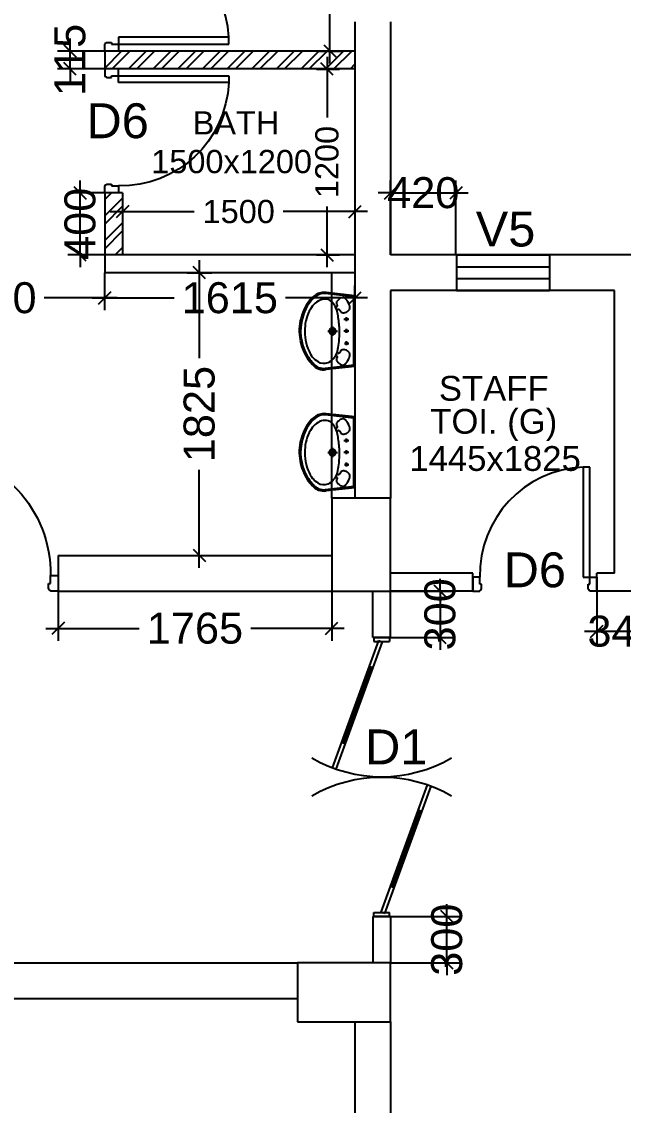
# Model space of a CAD drawing. Extents: x 7620542 to 7843793, y -6476226 to -6093835.
# Drawn here: x 7646159 to 7650041, y -6389339 to -6382344 of the extents above; entities that cross this region are included whole.
import ezdxf
from ezdxf.enums import TextEntityAlignment as Align

# ---------------------------------------------------------------- set-up
doc = ezdxf.new("R2010")
doc.units = 0
doc.header["$LTSCALE"] = 600
doc.header["$MEASUREMENT"] = 0
doc.header["$PDMODE"] = 35
doc.linetypes.add('DASHED', pattern=[0.75, 0.5, -0.25])
doc.layers.get('0').update_dxf_attribs({"linetype": 'CONTINUOUS'})
doc.layers.get('Defpoints').update_dxf_attribs({"linetype": 'CONTINUOUS'})
for name, color, linetype in [('DOOR', 32, 'CONTINUOUS'), ('joinery', 7, 'CONTINUOUS'), ('LA-column', 3, 'CONTINUOUS'), ('Room Dim', 1, 'CONTINUOUS'), ('T Wall', 8, 'CONTINUOUS'), ('TEXT', 6, 'CONTINUOUS'), ('Toi-Euip', 8, 'CONTINUOUS'), ('Toi. Wall Hat', 3, 'CONTINUOUS'), ('Walls', 7, 'CONTINUOUS'), ('WIN', 151, 'CONTINUOUS'), ('Working Dim', 5, 'CONTINUOUS')]:
    doc.layers.add(name, color=color, linetype=linetype)
doc.styles.add('ari', font='arial.ttf')
doc.styles.add('ARIAL', font='arial.ttf')
doc.dimstyles.new('int. dim', dxfattribs={"dimtxt": 450, "dimasz": 80, "dimexe": 80, "dimexo": 0, "dimgap": 70, "dimtad": 0, "dimdec": 0, "dimzin": 12, "dimdsep": 46, "dimtxsty": 'ari', "dimblk": 'OBLIQUE', "dimcen": 2, "dimdle": 80, "dimclrd": 256, "dimclre": 256, "dimclrt": 6, "dimadec": 0, "dimazin": 0, "dimtfac": 1, "dimtdec": 0, "dimtix": 1, "dimtmove": 2, "dimatfit": 3, "dimfxl": 1, "dimtolj": 1, "dimtzin": 0, "dimlwd": -1, "dimlwe": -1, "dimarcsym": 0})

# ---------------------------------------------------------------- blocks, each defined once
blk = doc.blocks.new('A$C782D609A')
at = {"layer": 'WIN', "linetype": 'Continuous'}
for p, q in [((-300, 230), (300, 230)), ((-300, 230), (-300, 0)), ((300, 230), (300, 0)), ((-300, 0), (300, 0))]:
    blk.add_line(p, q, dxfattribs=at)
at = {"layer": 'WIN', "linetype": 'DASHED', "ltscale": 300}
for p, q in [((-300, 153.3), (300, 153.3)), ((-300, 76.7), (300, 76.7))]:
    blk.add_line(p, q, dxfattribs=at)
blk = doc.blocks.new('1000')
at = {"layer": 'DOOR'}
for p, q in [((0, -100), (0, 0)), ((0, 0), (49.7, 0)), ((49.7, 0), (49.7, -2.2)), ((63.2, -49.5), (49.7, -49.5)), ((49.7, -49.5), (49.7, -100)), ((63.2, -13.5), (61, -13.5)), ((63.2, -13.5), (63.2, -49.5)), ((836.8, -13.5), (836.8, -49.5)), ((836.8, -13.5), (839, -13.5)), ((836.8, -49.5), (850.3, -49.5)), ((850.3, 0), (850.3, -2.2)), ((900, 0), (850.3, 0)), ((850.3, -49.5), (850.3, -100)), ((900, -100), (900, 0)), ((49.7, -100), (0, -100)), ((49.7, -100), (49.7, -900.6)), ((100.2, -100), (49.7, -100)), ((100.2, -900.6), (100.2, -100)), ((850.3, -100), (900, -100)), ((49.7, -900.6), (100.2, -900.6))]:
    blk.add_line(p, q, dxfattribs=at)
for centre, major_axis, start_param, end_param in [((49.7, -13.5), (-7.95, 7.95), 3.926991, 5.497787), ((850.3, -13.5), (7.95, 7.95), 0.785398, 2.356194)]:
    blk.add_ellipse(centre, major_axis=major_axis, ratio=1, start_param=start_param, end_param=end_param, dxfattribs=at)
at = {"layer": 'DOOR', "color": 145}
blk.add_ellipse((64.3, -115.3), major_axis=(-519.7, 589.8), ratio=1, start_param=2.464943, end_param=4.009476, dxfattribs=at)
blk = doc.blocks.new('A$C1E9F72C1')
at = {"layer": 'Toi-Euip', "color": 8}
for p, q in [((-228.2, 0), (-249, -186.3)), ((-228.2, 0), (228.2, 0)), ((228.2, 0), (249, -186.3)), ((-220.9, -6.6), (-241.8, -193.1)), ((-212.9, -9.7), (208.6, -9.7)), ((-63.8, -54.9), (-90.3, -54.9)), ((-76, -72.5), (-76, -39.7)), ((11.6, -54.9), (-14.9, -54.9)), ((-0.6, -72.5), (-0.6, -39.7)), ((91.5, -54.9), (65.1, -54.9)), ((79.3, -67.3), (79.3, -39.7)), ((220.8, -6.2), (241.8, -193.1)), ((0.9, -174.9), (0.9, -113)), ((-29.6, -144.6), (31.2, -144.6))]:
    blk.add_line(p, q, dxfattribs=at)
for centre, radius in [((-76, -54.9), 6.49), ((-0.6, -54.9), 6.49), ((79.3, -54.9), 6.49), ((0.9, -144.6), 21.7), ((0.9, -144.6), 15.6), ((0.9, -144.6), 11)]:
    blk.add_circle(centre, radius, dxfattribs=at)
for centre, radius, start, end in [((-208.1, 14.7), 24.9, 216.2215, 258.85487), ((207.9, 16.2), 26, 271.42036, 321.25129), ((-196.3, -76.7), 20.9, 116.80905, 207.50919), ((-125, -156.3), 127.2, 109.58641, 129.40175), ((-151.5, -66.7), 34.3, 68.64386, 118.08079), ((-167.5, -75.4), 49.6, 12.80704, 54.9415), ((-150, -73.3), 32.2, 330.07912, 16.03456), ((152.1, -73.3), 32.2, 163.96544, 209.92088), ((169.6, -75.4), 49.6, 125.0585, 167.19296), ((153.6, -66.7), 34.3, 61.91921, 111.35614), ((127.1, -156.3), 127.2, 50.59825, 70.41359), ((198.5, -76.7), 20.9, 332.49081, 63.19095), ((-160.4, -68.2), 57.4, 198.35041, 235.03309), ((-129.4, -204.5), 80.8, 113.61868, 156.30705), ((-181.8, -101.4), 18, 230.4642, 309.53581), ((-164.3, -121.5), 8.67, 53.89261, 133.95969), ((-76.5, -275.6), 168.3, 94.02807, 120.40977), ((-162.9, -122.5), 8.8, 329.67126, 65.48955), ((-131.5, -107.7), 8.62, 142.69611, 276.84736), ((-114.5, -115.3), 27, 106.38602, 151.72849), ((34.9, -905.9), 807.6, 92.47999, 98.77724), ((-3.2, -837.5), 738.4, 84.45177, 89.75687), ((46.1, -400.7), 299, 76.17326, 85.7679), ((102.1, -220), 110.7, 24.97787, 81.97978), ((116.6, -115.3), 27, 28.27151, 73.61398), ((134.9, -107.4), 7.45, 281.31974, 41.70163), ((164.3, -121.7), 7.8, 112.06932, 194.84772), ((166.5, -121.5), 8.67, 46.04031, 126.10739), ((183.9, -101.4), 18, 230.46419, 309.5358), ((162.5, -68.2), 57.4, 304.96691, 341.64959), ((-165.7, -196.5), 84, 173.00409, 196.76082), ((-163.3, -200.1), 78.8, 174.85979, 213.20886), ((-110.1, -193), 95.5, 167.34537, 194.41456), ((136.7, -201.5), 71.5, 327.59194, 23.22206), ((146.7, -197.7), 95.2, 311.91048, 2.7762), ((149.6, -199.6), 100.3, 311.38312, 7.60576), ((-141.4, -199.1), 106.9, 191.44792, 227.66), ((-120.4, -183.5), 124.2, 208.78543, 238.15851), ((-15.6, -66.9), 289.4, 226.88006, 256.31993), ((-82.7, -174.7), 127.1, 199.30539, 242.2025), ((11.5, -60.2), 296.4, 278.97703, 313.61545), ((18.1, -68), 277.7, 292.33265, 313.78267), ((77.5, -165.5), 140.9, 291.68677, 328.13967), ((-54.2, -135.8), 202, 229.31459, 253.01061), ((-13.2, -73.3), 249.6, 238.9436, 269.48126), ((0.4, -45.6), 305.3, 248.15029, 293.80492), ((-3.9, -83.4), 276.6, 253.14844, 282.86095), ((4.7, -23.5), 300.1, 266.15461, 294.58929)]:
    blk.add_arc(centre, radius, start, end, dxfattribs=at)
blk = doc.blocks.new('Z$W@#5624')
at = {"layer": 'DOOR'}
for p, q in [((19.2, 469.7), (840.4, 768.6)), ((27.7, 446.2), (848.9, 745.1)), ((676.2, 708.8), (684.7, 685.4)), ((187.7, 517.8), (680.4, 697.1)), ((0, 399.5), (0, 499.4)), ((0, 499.4), (25, 499.4)), ((25, 399.5), (25, 499.4)), ((183.4, 529.5), (192, 506)), ((1797.8, 499.4), (1772.8, 499.4)), ((1772.8, 399.5), (1772.8, 499.4)), ((1797.8, 399.5), (1797.8, 499.4)), ((19.2, 469.7), (27.7, 446.2)), ((1770, 452.6), (948.8, 153.7)), ((1778.6, 429.2), (957.4, 130.3)), ((1778.6, 429.2), (1770, 452.6)), ((0, 399.5), (25, 399.5)), ((1610.1, 381.1), (1117.3, 201.8)), ((1614.3, 369.4), (1605.8, 392.9)), ((1797.8, 399.5), (1772.8, 399.5)), ((1113.1, 213.5), (1121.6, 190.1))]:
    blk.add_line(p, q, dxfattribs=at)
at = {"layer": 'DOOR', "color": 145}
for centre, start_param, end_param in [((0, 449.4), 2.617994, 3.665191), ((1797.8, 449.4), -0.523599, 0.523599)]:
    blk.add_ellipse(centre, major_axis=(-898.9, 0), ratio=1, start_param=start_param, end_param=end_param, dxfattribs=at)
blk = doc.blocks.new('_Oblique')
at = {"color": 0, "linetype": 'ByBlock', "lineweight": -2}
blk.add_line((-0.5, -0.5), (0.5, 0.5), dxfattribs=at)
blk = doc.blocks.new('*D1261')
at = {"layer": 'Defpoints', "color": 0, "transparency": 16777216}
for p in [(7646393.9, -6386019.6, 5.1), (7648159, -6386019.6, 5.1), (7648159, -6386260.1)]:
    blk.add_point(p, dxfattribs=at)
at = {"layer": 'Working Dim', "transparency": 16777216}
for p, q in [((7646393.9, -6386019.6), (7646393.9, -6386340.1)), ((7648159, -6386019.6), (7648159, -6386340.1)), ((7646313.9, -6386260.1), (7646916.5, -6386260.1)), ((7648239, -6386260.1), (7647636.5, -6386260.1))]:
    blk.add_line(p, q, dxfattribs=at)
at = {"layer": 'Working Dim', "transparency": 16777216, "xscale": 80, "yscale": 80, "zscale": 80, "rotation": 180}
blk.add_blockref('_Oblique', (7646393.9, -6386260.1), dxfattribs=at)
at = {"layer": 'Working Dim', "transparency": 16777216, "xscale": 80, "yscale": 80, "zscale": 80}
blk.add_blockref('_Oblique', (7648159, -6386260.1), dxfattribs=at)
at = {"layer": 'Working Dim', "color": 6, "transparency": 16777216, "insert": (7647276.5, -6386260.1), "char_height": 200, "attachment_point": 5, "style": 'ari'}
blk.add_mtext('\\A1;1765', dxfattribs=at)
blk = doc.blocks.new('*D1277')
at = {"layer": 'Defpoints', "color": 0, "transparency": 16777216}
for p in [(7648065.2, -6381334.3, 5.1), (7648065.2, -6382534.3, 5.1), (7648147.6, -6382534.3)]:
    blk.add_point(p, dxfattribs=at)
at = {"layer": 'Working Dim', "transparency": 16777216}
for p, q in [((7648147.6, -6381254.3), (7648147.6, -6381647.6)), ((7648065.2, -6381334.3), (7648227.6, -6381334.3)), ((7648147.6, -6382614.3), (7648147.6, -6382221)), ((7648065.2, -6382534.3), (7648227.6, -6382534.3))]:
    blk.add_line(p, q, dxfattribs=at)
at = {"layer": 'Working Dim', "transparency": 16777216, "xscale": 80, "yscale": 80, "zscale": 80}
for p, rotation in [((7648147.6, -6381334.3), 90), ((7648147.6, -6382534.3), 270)]:
    blk.add_blockref('_Oblique', p, dxfattribs=dict(at, rotation=rotation))
at = {"layer": 'Working Dim', "color": 6, "transparency": 16777216, "insert": (7648147.6, -6381934.3), "char_height": 150, "attachment_point": 5, "rotation": 90, "style": 'ari'}
blk.add_mtext('\\A1;1200', dxfattribs=at)
blk = doc.blocks.new('*D1278')
at = {"layer": 'Defpoints', "color": 0, "transparency": 16777216}
for p in [(7646809, -6383533.2, 5.1), (7648309, -6383533.2, 5.1), (7648309, -6383570.5)]:
    blk.add_point(p, dxfattribs=at)
at = {"layer": 'Working Dim', "transparency": 16777216}
for p, q in [((7646809, -6383533.2), (7646809, -6383650.5)), ((7648309, -6383533.2), (7648309, -6383650.5)), ((7646729, -6383570.5), (7647272.4, -6383570.5)), ((7648389, -6383570.5), (7647845.7, -6383570.5))]:
    blk.add_line(p, q, dxfattribs=at)
at = {"layer": 'Working Dim', "transparency": 16777216, "xscale": 80, "yscale": 80, "zscale": 80, "rotation": 180}
blk.add_blockref('_Oblique', (7646809, -6383570.5), dxfattribs=at)
at = {"layer": 'Working Dim', "transparency": 16777216, "xscale": 80, "yscale": 80, "zscale": 80}
blk.add_blockref('_Oblique', (7648309, -6383570.5), dxfattribs=at)
at = {"layer": 'Working Dim', "color": 6, "transparency": 16777216, "insert": (7647559, -6383570.5), "char_height": 150, "attachment_point": 5, "style": 'ari'}
blk.add_mtext('\\A1;1500', dxfattribs=at)
blk = doc.blocks.new('*D1279')
at = {"layer": 'Defpoints', "color": 0, "transparency": 16777216}
for p in [(7648061.5, -6382650.3, 5.1), (7648128.8, -6382650.3), (7648061.5, -6383849.8, 11)]:
    blk.add_point(p, dxfattribs=at)
at = {"layer": 'Working Dim', "transparency": 16777216}
for p, q in [((7648128.8, -6382570.3), (7648128.8, -6382963.4)), ((7648061.5, -6382650.3), (7648208.8, -6382650.3)), ((7648128.8, -6383929.8), (7648128.8, -6383536.7)), ((7648061.5, -6383849.8), (7648208.8, -6383849.8))]:
    blk.add_line(p, q, dxfattribs=at)
at = {"layer": 'Working Dim', "transparency": 16777216, "xscale": 80, "yscale": 80, "zscale": 80}
for p, rotation in [((7648128.8, -6382650.3), 90), ((7648128.8, -6383849.8), 270)]:
    blk.add_blockref('_Oblique', p, dxfattribs=dict(at, rotation=rotation))
at = {"layer": 'Working Dim', "color": 6, "transparency": 16777216, "insert": (7648128.8, -6383250.1), "char_height": 150, "attachment_point": 5, "rotation": 90, "style": 'ari'}
blk.add_mtext('\\A1;1200', dxfattribs=at)
blk = doc.blocks.new('*D1516')
at = {"layer": 'Defpoints', "color": 0, "transparency": 16777216}
for p in [(7646535.6, -6383449), (7646694.2, -6383449), (7646694, -6383849.5)]:
    blk.add_point(p, dxfattribs=at)
at = {"layer": 'Working Dim', "transparency": 16777216}
for p, q in [((7646535.6, -6383449), (7646535.6, -6383369)), ((7646694.2, -6383449), (7646455.6, -6383449)), ((7646535.6, -6383849.5), (7646535.6, -6383449)), ((7646694, -6383849.5), (7646455.6, -6383849.5)), ((7646535.6, -6383849.5), (7646535.6, -6383929.5))]:
    blk.add_line(p, q, dxfattribs=at)
at = {"layer": 'Working Dim', "transparency": 16777216, "xscale": 80, "yscale": 80, "zscale": 80}
for p, rotation in [((7646535.6, -6383449), 270), ((7646535.6, -6383849.5), 90)]:
    blk.add_blockref('_Oblique', p, dxfattribs=dict(at, rotation=rotation))
at = {"layer": 'Working Dim', "color": 6, "transparency": 16777216, "insert": (7646535.6, -6383649.3), "char_height": 200, "attachment_point": 5, "rotation": 90, "style": 'ari'}
blk.add_mtext('\\A1;400', dxfattribs=at)
blk = doc.blocks.new('*D1517')
at = {"layer": 'Defpoints', "color": 0, "transparency": 16777216}
for p in [(7646470.5, -6382534), (7646694.2, -6382534), (7646694.2, -6382649)]:
    blk.add_point(p, dxfattribs=at)
at = {"layer": 'Working Dim', "transparency": 16777216}
for p, q in [((7646470.5, -6382534), (7646470.5, -6382454)), ((7646694.2, -6382534), (7646390.5, -6382534)), ((7646470.5, -6382649), (7646470.5, -6382534)), ((7646694.2, -6382649), (7646390.5, -6382649)), ((7646470.5, -6382649), (7646470.5, -6382729))]:
    blk.add_line(p, q, dxfattribs=at)
at = {"layer": 'Working Dim', "transparency": 16777216, "xscale": 80, "yscale": 80, "zscale": 80}
for p, rotation in [((7646470.5, -6382534), 270), ((7646470.5, -6382649), 90)]:
    blk.add_blockref('_Oblique', p, dxfattribs=dict(at, rotation=rotation))
at = {"layer": 'Working Dim', "color": 6, "transparency": 16777216, "insert": (7646470.5, -6382591.5), "char_height": 200, "attachment_point": 5, "rotation": 90, "style": 'ari'}
blk.add_mtext('\\A1;115', dxfattribs=at)
blk = doc.blocks.new('*D1521')
at = {"layer": 'Defpoints', "color": 0, "transparency": 16777216}
for p in [(7647226.5, -6383964.5), (7647304.5, -6383964.5), (7647226.5, -6385789.6)]:
    blk.add_point(p, dxfattribs=at)
at = {"layer": 'Working Dim', "transparency": 16777216}
for p, q in [((7647304.5, -6383884.5), (7647304.5, -6384517.1)), ((7647226.5, -6383964.5), (7647384.5, -6383964.5)), ((7647304.5, -6385869.6), (7647304.5, -6385237)), ((7647226.5, -6385789.6), (7647384.5, -6385789.6))]:
    blk.add_line(p, q, dxfattribs=at)
at = {"layer": 'Working Dim', "transparency": 16777216, "xscale": 80, "yscale": 80, "zscale": 80}
for p, rotation in [((7647304.5, -6383964.5), 90), ((7647304.5, -6385789.6), 270)]:
    blk.add_blockref('_Oblique', p, dxfattribs=dict(at, rotation=rotation))
at = {"layer": 'Working Dim', "color": 6, "transparency": 16777216, "insert": (7647304.5, -6384877.1), "char_height": 200, "attachment_point": 5, "rotation": 90, "style": 'ari'}
blk.add_mtext('\\A1;1825', dxfattribs=at)
blk = doc.blocks.new('*D1522')
at = {"layer": 'Defpoints', "color": 0, "transparency": 16777216}
for p in [(7646694, -6383964.5), (7645193.9, -6384055.9), (7646694, -6384127.4)]:
    blk.add_point(p, dxfattribs=at)
at = {"layer": 'Working Dim', "transparency": 16777216}
for p, q in [((7646694, -6383964.5), (7646694, -6384207.4)), ((7645193.9, -6384055.9), (7645193.9, -6384207.4)), ((7645113.9, -6384127.4), (7645585.1, -6384127.4)), ((7646774, -6384127.4), (7646302.9, -6384127.4))]:
    blk.add_line(p, q, dxfattribs=at)
at = {"layer": 'Working Dim', "transparency": 16777216, "xscale": 80, "yscale": 80, "zscale": 80, "rotation": 180}
blk.add_blockref('_Oblique', (7645193.9, -6384127.4), dxfattribs=at)
at = {"layer": 'Working Dim', "transparency": 16777216, "xscale": 80, "yscale": 80, "zscale": 80}
blk.add_blockref('_Oblique', (7646694, -6384127.4), dxfattribs=at)
at = {"layer": 'Working Dim', "color": 6, "transparency": 16777216, "insert": (7645944, -6384127.4), "char_height": 200, "attachment_point": 5, "style": 'ari'}
blk.add_mtext('\\A1;1500', dxfattribs=at)
blk = doc.blocks.new('*D1523')
at = {"layer": 'Defpoints', "color": 0, "transparency": 16777216}
for p in [(7646694, -6383964.5), (7648309, -6384127.4), (7648309, -6384127.4)]:
    blk.add_point(p, dxfattribs=at)
at = {"layer": 'Working Dim', "transparency": 16777216}
for p, q in [((7646694, -6383964.5), (7646694, -6384207.4)), ((7648309, -6384127.4), (7648309, -6384047.4)), ((7646614, -6384127.4), (7647141.6, -6384127.4)), ((7648389, -6384127.4), (7647861.5, -6384127.4))]:
    blk.add_line(p, q, dxfattribs=at)
at = {"layer": 'Working Dim', "transparency": 16777216, "xscale": 80, "yscale": 80, "zscale": 80, "rotation": 180}
blk.add_blockref('_Oblique', (7646694, -6384127.4), dxfattribs=at)
at = {"layer": 'Working Dim', "transparency": 16777216, "xscale": 80, "yscale": 80, "zscale": 80}
blk.add_blockref('_Oblique', (7648309, -6384127.4), dxfattribs=at)
at = {"layer": 'Working Dim', "color": 6, "transparency": 16777216, "insert": (7647501.5, -6384127.4), "char_height": 200, "attachment_point": 5, "style": 'ari'}
blk.add_mtext('\\A1;1615', dxfattribs=at)
blk = doc.blocks.new('*D1530')
at = {"layer": 'Defpoints', "color": 0, "transparency": 16777216}
for p in [(7648960.3, -6383449.4), (7648539, -6383849.5), (7648960.3, -6383849.5)]:
    blk.add_point(p, dxfattribs=at)
at = {"layer": 'Working Dim', "transparency": 16777216}
for p, q in [((7648539, -6383849.5), (7648539, -6383369.4)), ((7648960.3, -6383849.5), (7648960.3, -6383369.4)), ((7648539, -6383449.4), (7648459, -6383449.4)), ((7648539, -6383449.4), (7648960.3, -6383449.4)), ((7648960.3, -6383449.4), (7649040.3, -6383449.4))]:
    blk.add_line(p, q, dxfattribs=at)
at = {"layer": 'Working Dim', "transparency": 16777216, "xscale": 80, "yscale": 80, "zscale": 80}
blk.add_blockref('_Oblique', (7648539, -6383449.4), dxfattribs=at)
at = {"layer": 'Working Dim', "transparency": 16777216, "xscale": 80, "yscale": 80, "zscale": 80, "rotation": 180}
blk.add_blockref('_Oblique', (7648960.3, -6383449.4), dxfattribs=at)
at = {"layer": 'Working Dim', "color": 6, "transparency": 16777216, "insert": (7648749.7, -6383449.4), "char_height": 200, "attachment_point": 5, "style": 'ari'}
blk.add_mtext('\\A1;420', dxfattribs=at)
blk = doc.blocks.new('*D1532')
at = {"layer": 'Defpoints', "color": 0, "transparency": 16777216}
for p in [(7648539.1, -6388119.6), (7648901.9, -6388119.6), (7648539.1, -6388419.6, 7.5)]:
    blk.add_point(p, dxfattribs=at)
at = {"layer": 'Working Dim', "transparency": 16777216}
for p, q in [((7648901.9, -6388119.6), (7648901.9, -6388039.6)), ((7648539.1, -6388119.6), (7648981.9, -6388119.6)), ((7648901.9, -6388419.6), (7648901.9, -6388119.6)), ((7648539.1, -6388419.6), (7648981.9, -6388419.6)), ((7648901.9, -6388419.6), (7648901.9, -6388499.6))]:
    blk.add_line(p, q, dxfattribs=at)
at = {"layer": 'Working Dim', "transparency": 16777216, "xscale": 80, "yscale": 80, "zscale": 80}
for p, rotation in [((7648901.9, -6388119.6), 270), ((7648901.9, -6388419.6), 90)]:
    blk.add_blockref('_Oblique', p, dxfattribs=dict(at, rotation=rotation))
at = {"layer": 'Working Dim', "color": 6, "transparency": 16777216, "insert": (7648901.9, -6388269.6), "char_height": 200, "attachment_point": 5, "rotation": 90, "style": 'ari'}
blk.add_mtext('\\A1;300', dxfattribs=at)
blk = doc.blocks.new('*D1533')
at = {"layer": 'Defpoints', "color": 0, "transparency": 16777216}
for p in [(7648539, -6386019.6), (7648539, -6386319.6), (7648858, -6386319.6)]:
    blk.add_point(p, dxfattribs=at)
at = {"layer": 'Working Dim', "transparency": 16777216}
for p, q in [((7648858, -6386019.6), (7648858, -6385939.6)), ((7648539, -6386019.6), (7648938, -6386019.6)), ((7648858, -6386019.6), (7648858, -6386319.6)), ((7648539, -6386319.6), (7648938, -6386319.6)), ((7648858, -6386319.6), (7648858, -6386399.6))]:
    blk.add_line(p, q, dxfattribs=at)
at = {"layer": 'Working Dim', "transparency": 16777216, "xscale": 80, "yscale": 80, "zscale": 80}
for p, rotation in [((7648858, -6386019.6), 270), ((7648858, -6386319.6), 90)]:
    blk.add_blockref('_Oblique', p, dxfattribs=dict(at, rotation=rotation))
at = {"layer": 'Working Dim', "color": 6, "transparency": 16777216, "insert": (7648858, -6386169.6), "char_height": 200, "attachment_point": 5, "rotation": 90, "style": 'ari'}
blk.add_mtext('\\A1;300', dxfattribs=at)
blk = doc.blocks.new('*D1544')
at = {"layer": 'Defpoints', "color": 0, "transparency": 16777216}
for p in [(7649869.5, -6386019.5), (7650214.6, -6386019.6), (7649869.5, -6386279.4)]:
    blk.add_point(p, dxfattribs=at)
at = {"layer": 'Working Dim', "transparency": 16777216}
for p, q in [((7649869.5, -6386019.5), (7649869.5, -6386359.4)), ((7650214.6, -6386019.6), (7650214.6, -6386359.4)), ((7649869.5, -6386279.4), (7649789.5, -6386279.4)), ((7650214.6, -6386279.4), (7649869.5, -6386279.4)), ((7650214.6, -6386279.4), (7650294.6, -6386279.4))]:
    blk.add_line(p, q, dxfattribs=at)
at = {"layer": 'Working Dim', "transparency": 16777216, "xscale": 80, "yscale": 80, "zscale": 80}
blk.add_blockref('_Oblique', (7649869.5, -6386279.4), dxfattribs=at)
at = {"layer": 'Working Dim', "transparency": 16777216, "xscale": 80, "yscale": 80, "zscale": 80, "rotation": 180}
blk.add_blockref('_Oblique', (7650214.6, -6386279.4), dxfattribs=at)
at = {"layer": 'Working Dim', "color": 6, "transparency": 16777216, "insert": (7650042, -6386279.4), "char_height": 200, "attachment_point": 5, "style": 'ari'}
blk.add_mtext('\\A1;345', dxfattribs=at)

msp = doc.modelspace()

# ---------------------------------------------------------------- hatches: boundary and pattern name
at = {"layer": 'Toi. Wall Hat'}
h = msp.add_hatch(dxfattribs=at)
h.set_pattern_fill('ANSI32', color=10, scale=300, style=0)
h.set_pattern_definition([(45, (7643578.91, -6383849.53), (-79.5495, 79.5495), []), (45, (7643631.95, -6383849.53), (-79.5495, 79.5495), [])])
h.paths.add_polyline_path([(7645193.914, -6383449), (7645078.914, -6383449), (7645078.914, -6383849.531), (7645193.914, -6383849.531)])
h.paths.add_polyline_path([(7645193.914, -6382649), (7645193.914, -6382534), (7643578.914, -6382534), (7643578.914, -6382649)])
h.paths.add_polyline_path([(7646694.047, -6383849.531), (7646809.047, -6383849.531), (7646809.047, -6383449), (7646694.047, -6383449)])
h.paths.add_polyline_path([(7646694.047, -6382534), (7646694.047, -6382649), (7648309.047, -6382649), (7648309.047, -6382534)])
h.paths.add_polyline_path([(7648309.047, -6381334), (7648309.047, -6381219), (7646809.047, -6381219), (7646809.047, -6380819), (7646694.047, -6380819), (7646694.047, -6381734), (7646809.047, -6381734), (7646809.047, -6381334)])
h.paths.add_polyline_path([(7643578.914, -6381219), (7643578.914, -6381334), (7645078.914, -6381334), (7645078.914, -6381734), (7645193.914, -6381734), (7645193.914, -6380819), (7645078.914, -6380819), (7645078.914, -6381219)])
h.paths.add_polyline_path([(7643578.914, -6379904), (7643578.914, -6380019), (7645193.914, -6380019), (7645193.914, -6379904)])
h.paths.add_polyline_path([(7646694.047, -6379904), (7646694.047, -6380019), (7648309.047, -6380019), (7648309.047, -6379904)])
h.paths.add_polyline_path([(7646694.047, -6379104), (7646809.047, -6379104), (7646809.047, -6378704.531), (7646694.047, -6378704.531)])
h.paths.add_polyline_path([(7645078.914, -6379104), (7645193.914, -6379104), (7645193.914, -6378704.531), (7645078.914, -6378704.531)])

# ---------------------------------------------------------------- linework, layer by layer
at = {"layer": 'LA-column', "color": 2}
for points, elevation in [([(7648539.139, -6386019.556), (7648539.139, -6385419.556), (7648159.139, -6385419.556), (7648159.139, -6386019.556)], -12.219), ([(7647939.14, -6388799.609), (7648539.14, -6388799.609), (7648539.14, -6388419.609), (7647939.14, -6388419.609)], -12.441)]:
    msp.add_lwpolyline(points, close=True, dxfattribs=dict(at, elevation=elevation))
at = {"layer": 'T Wall', "color": 6, "linetype": 'Continuous'}
for p, q in [((7646694.047, -6382534, -14.83), (7646694.047, -6382649, -14.83)), ((7648309.047, -6382534, -14.83), (7646694.047, -6382534, -14.83)), ((7648309.047, -6382649, -14.83), (7646694.047, -6382649, -14.83)), ((7646694.047, -6383449, -14.83), (7646694.047, -6383964, -14.83)), ((7646809.047, -6383449, -14.83), (7646694.047, -6383449, -14.83)), ((7646809.047, -6383449, -14.83), (7646809.047, -6383849, -14.83))]:
    msp.add_line(p, q, dxfattribs=at)
at = {"layer": 'Walls', "linetype": 'Continuous'}
for p, q in [((7648309.047, -6382344.423, -14.83), (7648309.047, -6385419.574, -14.83)), ((7648539.049, -6382344.423, -14.83), (7648539.049, -6383849.531, -14.83)), ((7646694.047, -6383849.531, -14.83), (7646694.047, -6383964.531, -14.83)), ((7648309.047, -6383849.531, -14.83), (7646694.047, -6383849.531, -14.83)), ((7651539.046, -6383849.531, -14.83), (7648539.049, -6383849.531, -14.83)), ((7648309.047, -6383964.531, -14.83), (7646694.047, -6383964.531, -14.83)), ((7649984.547, -6384079.684, -14.83), (7648539.049, -6384079.684, -14.83)), ((7648539.049, -6384079.684, -14.83), (7648539.049, -6385419.574, -14.83)), ((7649984.547, -6385904.557, -14.83), (7649984.547, -6384079.531, -14.83)), ((7646393.914, -6385789.531, -14.83), (7646393.914, -6386019.606, -14.83)), ((7646393.914, -6385789.574, -14.83), (7648159.049, -6385789.574, -14.83)), ((7649069.543, -6385904.557, -14.83), (7648539.049, -6385904.557, -14.83)), ((7649069.543, -6386019.557, -14.83), (7649069.543, -6385904.557, -14.83)), ((7649984.547, -6385904.557, -14.83), (7649869.543, -6385904.557, -14.83)), ((7649869.543, -6386019.557, -14.83), (7649869.543, -6385904.557, -14.83)), ((7646393.914, -6386019.574, -14.83), (7648159.049, -6386019.574, -14.83)), ((7649069.543, -6386019.557, -14.83), (7648539.049, -6386019.557, -14.83)), ((7650214.552, -6386019.557, -14.83), (7649869.543, -6386019.557, -14.83))]:
    msp.add_line(p, q, dxfattribs=at)
at = {"layer": 'Walls'}
for p, q in [((7648424.049, -6386319.577, -14.83), (7648424.049, -6386019.577, -14.83)), ((7648539.049, -6386319.577, -14.83), (7648539.049, -6386019.577, -14.83)), ((7648539.049, -6386319.577, -14.83), (7648424.049, -6386319.577, -14.83)), ((7648539.049, -6388119.577, -14.83), (7648424.049, -6388119.577, -14.83)), ((7648424.049, -6388119.577, -14.83), (7648424.049, -6388419.577, -14.83)), ((7648539.049, -6388119.577, -14.83), (7648539.049, -6388419.577, -14.83)), ((7644918.905, -6388419.568, -14.83), (7647939.05, -6388419.568, -14.83)), ((7645263.913, -6388649.568, -14.83), (7647939.05, -6388649.568, -14.83)), ((7648309.194, -6388799.568, -14.83), (7648309.195, -6390584.579, -14.83)), ((7648539.05, -6388799.568, -14.83), (7648539.049, -6390584.579, -14.83))]:
    msp.add_line(p, q, dxfattribs=at)
at = {"layer": 'Working Dim'}
msp.add_line((7648159.139, -6385419.556, -12.219), (7648159.139, -6383964.531, -19.962), dxfattribs=at)

# ---------------------------------------------------------------- block references
at = {"layer": 'DOOR', "linetype": 'Continuous'}
for name, p, xscale, yscale, zscale, rotation in [('1000', (7646694.047, -6382534, -14.83), 0.8888888880610689, 0.8888888880610689, 0.8888888880610689, 90.00001284662535), ('1000', (7646694.156, -6382649, -14.83), -0.8888888880610685, 0.8888888927176595, 0.8888888919152134, 89.9999872734366), ('1000', (7649869.543, -6386019.517, -14.83), 0.8888888880610687, 0.8888888880610687, 0.8888888880610687, 180.0000127865944), ('Z$W@#5624', (7648031.549, -6388119.577, -14.83), -1.001247152686119, 1.001247152686119, 1.001247151760859, 270)]:
    msp.add_blockref(name, p, dxfattribs=dict(at, xscale=xscale, yscale=yscale, zscale=zscale, rotation=rotation))
at = {"layer": 'DOOR', "linetype": 'Continuous', "xscale": -1, "rotation": 179.9999871933954}
msp.add_blockref('1000', (7645493.919, -6386019.491, -14.83), dxfattribs=at)
at = {"layer": 'Toi-Euip', "color": 31, "rotation": 270}
for p in [(7648309.047, -6384341.275, -14.83), (7648309.047, -6385124.106, -14.83)]:
    msp.add_blockref('A$C1E9F72C1', p, dxfattribs=at)
at = {"layer": 'WIN', "linetype": 'Continuous'}
msp.add_blockref('A$C782D609A', (7649263.343, -6384079.684, -14.83), dxfattribs=at)

# ---------------------------------------------------------------- texts
at = {"layer": 'joinery', "style": 'ari'}
for s, p in [('D6', (7646778.142, -6383096.472, -14.83)), ('V5', (7649280.555, -6383795.456, -14.83)), ('D6', (7649469.706, -6385994.961, -14.83)), ('D1', (7648575.403, -6387137.794, -14.83))]:
    msp.add_text(s, height=225, dxfattribs=at).set_placement(p, align=Align.CENTER)
at = {"layer": 'Room Dim', "style": 'ARIAL'}
for s, height, p in [('1500x1200', 150, (7647513.201, -6383322.298, -14.83)), ('1445x1825', 160, (7649213.177, -6385243.825, -14.83))]:
    msp.add_text(s, height=height, dxfattribs=at).set_placement(p, align=Align.CENTER)
at = {"layer": 'TEXT', "color": 7, "style": 'ARIAL'}
for s, height, p in [('BATH', 150, (7647541.528, -6383072.608, -14.83)), ('STAFF', 160, (7649204.604, -6384790.925, -14.83)), ('TOI. (G)', 160, (7649204.604, -6385003.81, -14.83))]:
    msp.add_text(s, height=height, dxfattribs=at).set_placement(p, align=Align.CENTER)

# ---------------------------------------------------------------- dimensions: what is measured, and where the dimension line sits
at = {"layer": 'Working Dim'}
for base, p1, p2, override, picture, middle in [((7648147.591, -6382534.295, -19.962), (7648065.242, -6381334.295, -14.83), (7648065.242, -6382534.295, -14.83), {"dimtxt": 150}, '*D1277', (7648147.591, -6381934.295, -19.962)), ((7646470.533, -6382534, -19.962), (7646694.156, -6382649, -19.962), (7646694.156, -6382534, -19.962), {"dimtxt": 200, "dimarcsym": 1}, '*D1517', (7646470.533, -6382591.5, -19.962)), ((7648128.805, -6382650.295, -19.962), (7648061.485, -6383849.825, -9.008), (7648061.485, -6382650.295, -14.83), {"dimtxt": 150}, '*D1279', (7648128.805, -6383250.06, -19.962)), ((7647304.488, -6383964.531, -19.962), (7647226.481, -6385789.574, -19.962), (7647226.481, -6383964.531, -19.962), {"dimtxt": 200, "dimarcsym": 1}, '*D1521', (7647304.488, -6384877.053, -19.962)), ((7648857.952, -6386319.577, -19.962), (7648539.049, -6386019.577, -19.962), (7648539.049, -6386319.577, -19.962), {"dimtxt": 200, "dimarcsym": 1}, '*D1533', (7648857.952, -6386169.577, -19.962)), ((7648901.94, -6388119.577, -19.962), (7648539.14, -6388419.609, -12.441), (7648539.14, -6388119.577, -19.962), {"dimtxt": 200, "dimarcsym": 1}, '*D1532', (7648901.94, -6388269.593, -19.962))]:
    dim = msp.add_linear_dim(base=base, p1=p1, p2=p2, angle=90, dimstyle='int. dim', override=override, dxfattribs=at)
    dim.commit()
    dim.dimension.update_dxf_attribs({"geometry": picture, "text_midpoint": middle})
dim = msp.add_linear_dim(base=(7648960.343, -6383449.377, -19.962), p1=(7648539.049, -6383849.531, -19.962), p2=(7648960.343, -6383849.531, -19.962), text='420', dimstyle='int. dim', override={"dimtxt": 200, "dimarcsym": 1}, dxfattribs=at)
dim.commit()
dim.dimension.update_dxf_attribs({"geometry": '*D1530', "text_midpoint": (7648749.696, -6383449.377, -19.962)})
dim = msp.add_linear_dim(base=(7646535.617, -6383449, -19.962), p1=(7646694.047, -6383849.531, -19.962), p2=(7646694.156, -6383449, -19.962), angle=90, text='400', dimstyle='int. dim', override={"dimtxt": 200, "dimarcsym": 1}, dxfattribs=at)
dim.commit()
dim.dimension.update_dxf_attribs({"geometry": '*D1516', "text_midpoint": (7646535.617, -6383649.266, -19.962)})
for base, p1, p2, override, picture, middle in [((7648309.047, -6383570.506, -19.962), (7646809.047, -6383533.154, -14.83), (7648309.047, -6383533.154, -14.83), {"dimtxt": 150}, '*D1278', (7647559.047, -6383570.506, -19.962)), ((7646694.047, -6384127.415, -19.962), (7645193.914, -6384055.868, -19.962), (7646694.047, -6383964.531, -19.962), {"dimtxt": 200, "dimarcsym": 1}, '*D1522', (7645943.981, -6384127.415, -19.962)), ((7648309.047, -6384127.415, -19.962), (7646694.047, -6383964.531, -19.962), (7648309.047, -6384127.415, -19.962), {"dimtxt": 200, "dimarcsym": 1}, '*D1523', (7647501.547, -6384127.415, -19.962)), ((7648159.049, -6386260.059, -19.962), (7646393.914, -6386019.574, -14.83), (7648159.049, -6386019.574, -14.83), {"dimtxt": 200}, '*D1261', (7647276.481, -6386260.059, -19.962)), ((7649869.543, -6386279.371, -14.83), (7650214.552, -6386019.557, -14.83), (7649869.543, -6386019.517, -14.83), {"dimtxt": 200, "dimarcsym": 1}, '*D1544', (7650042.047, -6386279.371, -14.83))]:
    dim = msp.add_linear_dim(base=base, p1=p1, p2=p2, dimstyle='int. dim', override=override, dxfattribs=at)
    dim.commit()
    dim.dimension.update_dxf_attribs({"geometry": picture, "text_midpoint": middle})

doc.saveas('drawing.dxf')
